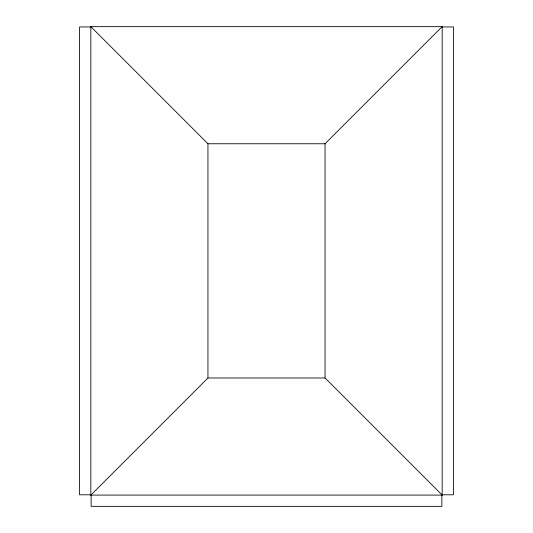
<?xml version="1.0" encoding="UTF-8"?>
<svg xmlns="http://www.w3.org/2000/svg" width="533" height="533" viewBox="0 0 533 533"><rect width="100%" height="100%" fill="white"/><g stroke="black" fill="none" stroke-linecap="round" stroke-linejoin="round"><path stroke-width="0.8" d="M442.163 495.084L325.057 377.977L325.057 143.757L442.163 26.65L90.837 26.65L90.837 495.084L442.163 495.084L442.163 26.65M90.837 495.084L207.943 377.977L207.943 143.757L90.837 26.65M90.837 26.95L79.577 26.95L79.577 494.791L90.837 494.791M442.163 26.95L453.423 26.95L453.423 494.791L442.163 494.791M207.943 143.757L325.057 143.757M207.943 377.977L325.057 377.977M441.864 495.084L441.864 506.35L91.136 506.35L91.136 495.084"/></g></svg>
